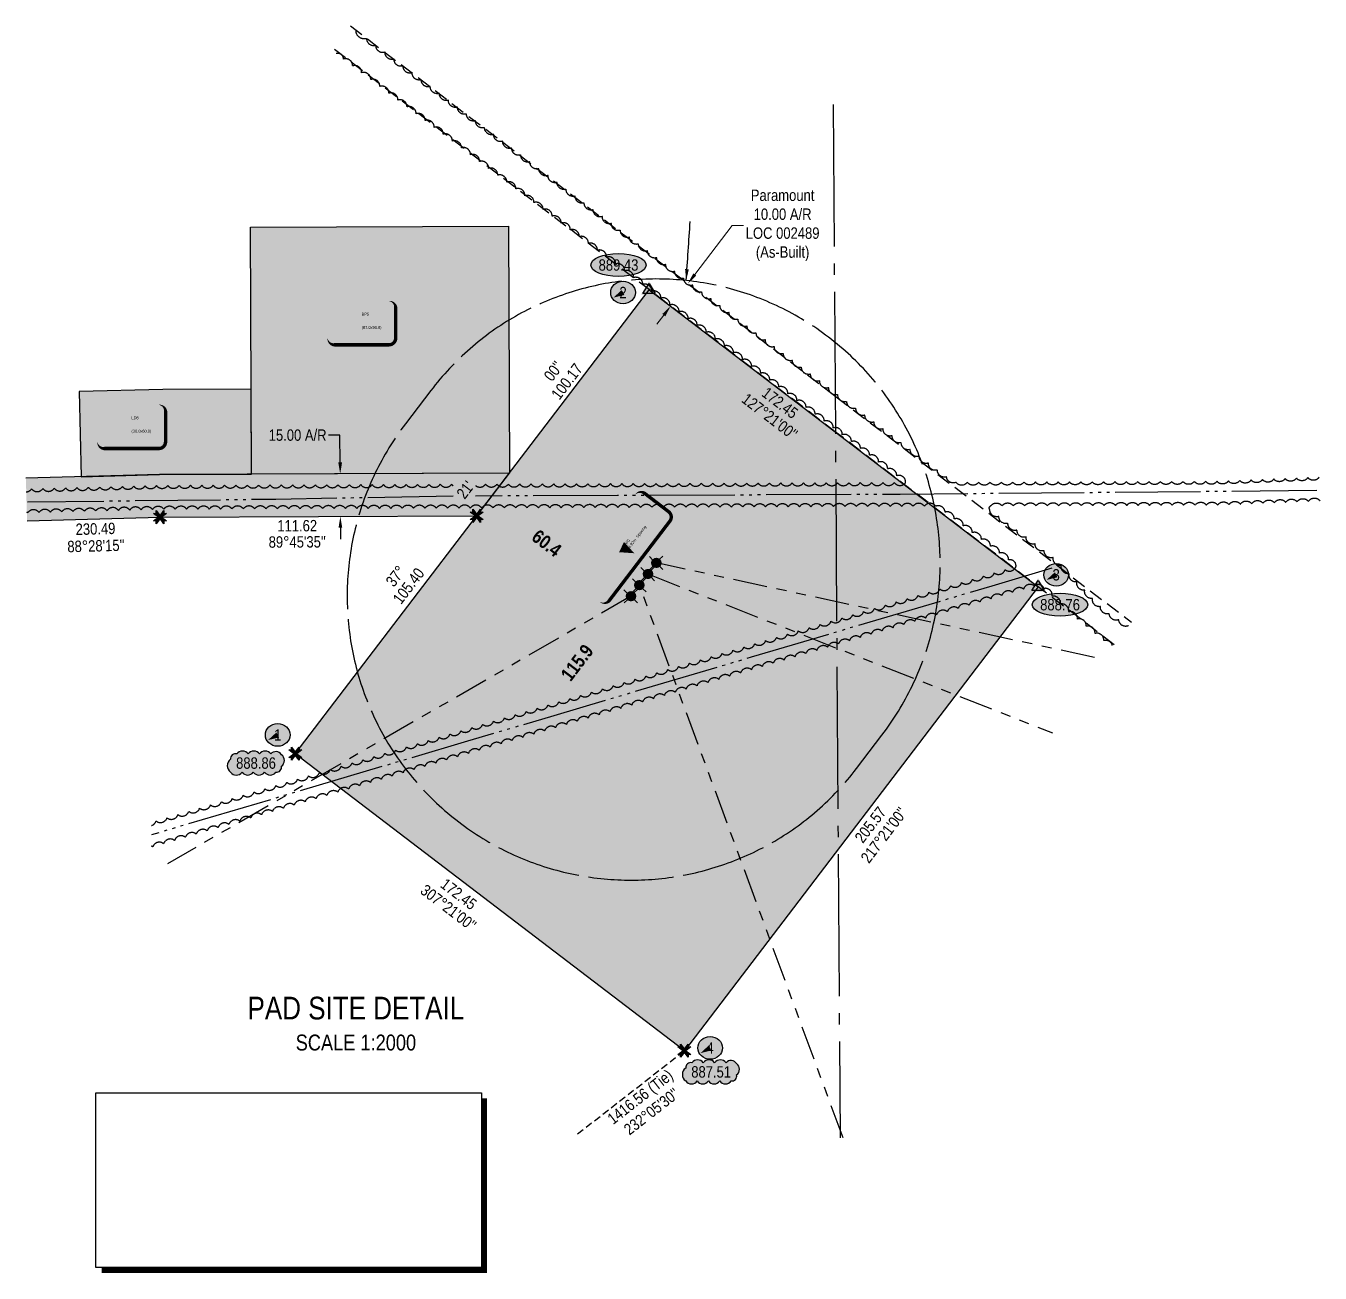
# Model space of a CAD drawing. Extents: x 522868 to 559106, y 6019929 to 6031707.
# Drawn here: x 536341 to 537480, y 6030609 to 6031707 of the extents above; entities that cross this region are included whole.
import ezdxf
from ezdxf.enums import TextEntityAlignment as Align

# ---------------------------------------------------------------- set-up
doc = ezdxf.new("R2018")
doc.units = 0
doc.header["$LTSCALE"] = 5
doc.header["$PDSIZE"] = 0.5
for name, pattern in [('0', [1, 1, 0]), ('foc-ACCESSROAD', [3.75, 2.5, -1.25]), ('foc-BUFFER', [16.75, 15, -1.75]), ('foc-DRILLPATH', [14.75, 6, -1.75, 1.75, -1.75, 1.75, -1.75]), ('foc-QUARTERLINE', [33, 25, -3, 2, -3]), ('foc-SEISMIC', [20.5, 15, -1, 0.5, -1, 0.5, -1, 0.5, -1]), ('foc-TIELINE', [1.875, 1.25, -0.625])]:
    doc.linetypes.add(name, pattern=pattern)
doc.layers.get('Defpoints').update_dxf_attribs({"color": 9})
for name, color, linetype in [('AS-SEISMIC', 224, 'foc-SEISMIC'), ('AUX-BUFFER', 7, 'foc-BUFFER'), ('CG-NOTES', 7, 'Continuous'), ('DETAIL-T', 7, 'Continuous'), ('F-AR', 190, 'foc-ACCESSROAD'), ('L-BD', 7, 'Continuous'), ('L-MON', 1, 'Continuous'), ('L-SECQ', 8, 'foc-QUARTERLINE'), ('L-TIE', 7, 'foc-TIELINE'), ('P-ELEVATION', 7, 'Continuous'), ('P-PDRILLPATH', 12, 'foc-DRILLPATH'), ('P-PROPOSED', 10, 'Continuous'), ('P-PROPOSED-H', 21, 'Continuous'), ('P-TEMP-BLOCKS', 250, 'Continuous'), ('P-TEMP-H', 41, 'Continuous'), ('P-TEMP_WORKSPACE', 46, 'Continuous'), ('P-TXT', 4, 'Continuous'), ('T-BUSH', 110, '0')]:
    doc.layers.add(name, color=color, linetype=linetype)
doc.layers.add('F-AR-T', color=190, linetype='Continuous', lineweight=9)
doc.styles.add('80', font='ARIALN.TTF', dxfattribs={"height": 10})
doc.styles.add('80CG', font='ARIALN.TTF', dxfattribs={"height": 10})
doc.styles.add('80L', font='ARIALN.TTF', dxfattribs={"height": 10})
doc.styles.add('BOLD', font='ARIALNB.TTF')
doc.styles.get("Standard").update_dxf_attribs({"font": 'ARIALN.TTF'})
doc.dimstyles.new('CG2011', dxfattribs={"dimscale": 5, "dimtxt": 9, "dimasz": 2, "dimexe": 0.2, "dimexo": 0.0625, "dimgap": 0.5, "dimtad": 0, "dimtih": 1, "dimtoh": 1, "dimzin": 0, "dimdsep": 46, "dimtxsty": '80CG', "dimcen": 0.1, "dimse1": 1, "dimse2": 1, "dimclrd": 256, "dimclrt": 256, "dimaunit": 1, "dimadec": 4, "dimazin": 0, "dimtfac": 0.06, "dimtofl": 0, "dimtmove": 0, "dimatfit": 1, "dimfxl": 0.2, "dimtolj": 1, "dimtzin": 0, "dimlwd": -1, "dimarcsym": 0})
doc.dimstyles.new('Compass 5 000', dxfattribs={"dimscale": 5, "dimtxt": 9, "dimasz": 2, "dimexe": 0.2, "dimexo": 0.0625, "dimgap": 0.5, "dimtad": 0, "dimtih": 1, "dimtoh": 1, "dimzin": 0, "dimdsep": 46, "dimtxsty": '80CG', "dimcen": 0.1, "dimse1": 1, "dimse2": 1, "dimclrd": 256, "dimclrt": 256, "dimaunit": 1, "dimadec": 4, "dimazin": 0, "dimtfac": 0.06, "dimtofl": 0, "dimtmove": 0, "dimatfit": 1, "dimfxl": 0.2, "dimtolj": 1, "dimtzin": 0, "dimlwd": -1, "dimarcsym": 0})

# ---------------------------------------------------------------- blocks, each defined once
blk = doc.blocks.new('*U53')
h = blk.add_hatch(color=191)
edge = h.paths.add_edge_path()
edge.add_line((-24, -20), (24, -20))
edge.add_arc((24, -14), 6, 270, 360)
edge.add_line((30, -14), (30, 12.5))
edge.add_arc((24, 12.5), 6, 0, 90)
edge.add_line((24, 18.5), (-24, 18.5))
edge.add_arc((-24, 12.5), 6, 90, 180)
edge.add_line((-30, 12.5), (-30, -14))
edge.add_arc((-24, -14), 6, 180, 270)
at = {"color": 250, "flags": 128}
blk.add_lwpolyline([(-24, -20, 3, 3, 0), (24, -20, 3, 3, 0.414214), (30, -14, 3, 3, 0), (30, 12.5, 3, 0, 0.414214), (24, 18.5, 0, 0, 0), (-24, 18.5, 0, 0, 0.414214), (-30, 12.5, 0, 0, 0), (-30, -14, 0, 3, 0.414214)], format="xyseb", close=True, dxfattribs=at)
at = {"flags": 128}
blk.add_lwpolyline([(-11.4, -17.9, 0, 7.5, 0), (0, 0, 0, 0, 0)], format="xyseb", dxfattribs=at)
at = {"color": 250, "lineweight": 30, "flags": 104}
blk.add_attdef('TEMP_AREA_W1', text='', height=12, dxfattribs=at).set_placement((0, 8.3), align=Align.MIDDLE_CENTER)
blk.add_attdef('ENTER_TEXT', text='', height=9, dxfattribs=at).set_placement((0, -3.5), align=Align.TOP_CENTER)
blk = doc.blocks.new('WC')
at = {"layer": 'L-MON'}
h = blk.add_hatch(color=255, dxfattribs=at)
h.dxf.hatch_style = 1
edge = h.paths.add_edge_path()
edge.add_arc((0, 0), 0.9, 0, 360)
at = {"layer": 'L-MON', "color": 240, "flags": 128}
for points in [[(-0.62, 0.5), (-1.23, 1.12)], [(0.52, 0.61), (1.13, 1.21)], [(-1.18, -1.18), (-0.56, -0.57)], [(1.16, -1.18), (0.56, -0.57)]]:
    blk.add_lwpolyline(points, dxfattribs=at)
at = {"layer": 'L-MON', "color": 240}
for radius in [0.8, 0.373]:
    blk.add_circle((0, 0), radius, dxfattribs=at)
blk = doc.blocks.new('TEMP')
h = blk.add_hatch(color=255)
h.dxf.hatch_style = 1
h.paths.add_polyline_path([(0, 0.25), (-0.67, 1.15), (-0.67, 0.67), (-1.15, 0.67), (-0.25, 0), (-1.15, -0.67), (-0.67, -0.67), (-0.67, -1.15), (0, -0.25), (0.67, -1.15), (0.67, -0.67), (1.15, -0.67), (0.25, 0), (1.15, 0.67), (0.67, 0.67), (0.67, 1.15)])
h.paths.add_polyline_path([(0.57, 0.85), (0.57, 0.57), (0.85, 0.57), (0.08, 0), (0.85, -0.57), (0.57, -0.57), (0.57, -0.85), (0, -0.08), (-0.57, -0.85), (-0.57, -0.57), (-0.85, -0.57), (-0.08, 0), (-0.85, 0.57), (-0.57, 0.57), (-0.57, 0.85), (0, 0.08)], flags=16)
h = blk.add_hatch(color=1)
h.dxf.hatch_style = 1
h.paths.add_polyline_path([(0, 0.08), (-0.57, 0.85), (-0.57, 0.57), (-0.85, 0.57), (-0.08, 0), (-0.85, -0.57), (-0.57, -0.57), (-0.57, -0.85), (0, -0.08), (0.57, -0.85), (0.57, -0.57), (0.85, -0.57), (0.08, 0), (0.85, 0.57), (0.57, 0.57), (0.57, 0.85)])
at = {"color": 1}
for p, q in [((-0.08, 0), (0.08, 0)), ((0, 0.08), (0, -0.08))]:
    blk.add_line(p, q, dxfattribs=at)
at = {"color": 255, "flags": 128}
blk.add_lwpolyline([(-0.25, 0), (-1.15, 0.67), (-0.67, 0.67), (-0.67, 1.15), (0, 0.25), (0.67, 1.15), (0.67, 0.67), (1.15, 0.67), (0.25, 0), (1.15, -0.67), (0.67, -0.67), (0.67, -1.15), (0, -0.25), (-0.67, -1.15), (-0.67, -0.67), (-1.15, -0.67)], close=True, dxfattribs=at)
at = {"color": 1, "flags": 128}
blk.add_lwpolyline([(-0.08, 0), (-0.85, 0.57), (-0.57, 0.57), (-0.57, 0.85), (0, 0.08), (0.57, 0.85), (0.57, 0.57), (0.85, 0.57), (0.08, 0), (0.85, -0.57), (0.57, -0.57), (0.57, -0.85), (0, -0.08), (-0.57, -0.85), (-0.57, -0.57), (-0.85, -0.57)], close=True, dxfattribs=at)
blk = doc.blocks.new('*D57')
at = {"layer": 'Defpoints', "color": 0, "linetype": 'Continuous', "transparency": 16777216}
for p in [(536923.7, 6031480.1), (537015.9, 6031409.7), (537000.7, 6031389.9)]:
    blk.add_point(p, dxfattribs=at)
at = {"layer": 'F-AR-T', "transparency": 16777216}
for p, q in [((536929.8, 6031488), (536962.8, 6031531.3)), ((536962.8, 6031531.3), (536972.8, 6031531.3)), ((536902.5, 6031452.2), (536896.4, 6031444.3))]:
    blk.add_line(p, q, dxfattribs=at)
at = {"layer": 'F-AR-T', "linetype": 'Continuous', "transparency": 16777216}
for points in [[(536928.5, 6031489), (536931.1, 6031487), (536923.7, 6031480.1)], [(536901.2, 6031453.3), (536903.8, 6031451.2), (536908.5, 6031460.2)]]:
    blk.add_solid(points, dxfattribs=at)
at = {"layer": 'F-AR-T', "linetype": 'Continuous', "transparency": 16777216, "insert": (537007.1, 6031531.3), "char_height": 10, "attachment_point": 5, "style": '80CG'}
blk.add_mtext('\\A1;Paramount\\P10.00 A/R^JLOC 002489\\P(As-Built)', dxfattribs=at)
blk = doc.blocks.new('*U59')
at = {"layer": 'CG-NOTES'}
for p, q in [((-173.4, 20.7), (166.6, 20.7)), ((-173.4, -1.7), (-173.4, 20.7)), ((166.6, 20.7), (166.6, -1.7)), ((-173.4, -133.3), (-173.4, -1.7)), ((166.6, -1.7), (166.6, -133.3)), ((166.6, -133.3), (-173.4, -133.3))]:
    blk.add_line(p, q, dxfattribs=at)
at = {"layer": 'CG-NOTES', "const_width": 5, "flags": 128}
for points in [[(169.1, -1.8), (169.1, 15.7)], [(169.1, -1.8), (169.1, -135.8), (-168.4, -135.8)]]:
    blk.add_lwpolyline(points, dxfattribs=at)
blk = doc.blocks.new('*U58')
h = blk.add_hatch(color=254)
edge = h.paths.add_edge_path()
edge.add_line((-44, -20), (44, -20))
edge.add_arc((44, -14), 6, 270, 360)
edge.add_line((50, -14), (50, 12.5))
edge.add_arc((44, 12.5), 6, 0, 90)
edge.add_line((44, 18.5), (-44, 18.5))
edge.add_arc((-44, 12.5), 6, 90, 180)
edge.add_line((-50, 12.5), (-50, -14))
edge.add_arc((-44, -14), 6, 180, 270)
at = {"color": 1, "flags": 128}
blk.add_lwpolyline([(-44, -20, 3, 3, 0), (44, -20, 3, 3, 0.414214), (50, -14, 3, 3, 0), (50, 12.5, 3, 0, 0.414214), (44, 18.5, 0, 0, 0), (-44, 18.5, 0, 0, 0.414214), (-50, 12.5, 0, 0, 0), (-50, -14, 0, 3, 0.414214)], format="xyseb", close=True, dxfattribs=at)
blk.add_lwpolyline([(2.5, -12.2, 0, 10, 0), (0, 0, 5, 5, 0)], format="xyseb", dxfattribs=at)
at = {"color": 1, "lineweight": 30, "flags": 104}
blk.add_attdef('ENTER_TEXT', text='', height=10, dxfattribs=at).set_placement((-0.3, 0), align=Align.MIDDLE_CENTER)
blk = doc.blocks.new('Induction_Bend_No')
at = {"layer": 'P-ELEVATION'}
h = blk.add_hatch(color=111, dxfattribs=at)
h.dxf.hatch_style = 1
edge = h.paths.add_edge_path()
edge.add_ellipse((0, 0), major_axis=(-10.9, 0), ratio=0.913794, start_angle=0, end_angle=360)
at = {"layer": 'P-ELEVATION', "color": 7, "flags": 128}
blk.add_lwpolyline([(0, 0, 5, 0, 0), (-8.5, -4.5, 0, 0, 0)], format="xyseb", dxfattribs=at)
at = {"layer": 'P-ELEVATION', "color": 7}
blk.add_ellipse((0, 0), major_axis=(-10.9, 0), ratio=0.913794, dxfattribs=at)
at = {"layer": 'P-ELEVATION', "style": '80'}
blk.add_attdef('BEND', text='', height=10, dxfattribs=at).set_placement((0, 0), align=Align.MIDDLE_CENTER)
blk = doc.blocks.new('wa')
at = {"layer": 'P-ELEVATION'}
h = blk.add_hatch(color=111, dxfattribs=at)
h.dxf.hatch_style = 1
edge = h.paths.add_edge_path()
edge.add_arc((-17.4, -4.5), 6.1, 215, 325)
edge.add_arc((-7.4, -4.5), 6.1, 215, 325)
edge.add_arc((2.6, -4.5), 6.1, 215, 325)
edge.add_arc((12.7, -4.5), 6.1, 215, 325)
edge.add_arc((18.1, -3.7), 4.32, 263.4336, 373.4336)
edge.add_arc((18.8, 2.3), 6.1, 305, 415)
edge.add_arc((17.5, 4.4), 5.69, 30.6955, 140.6955)
edge.add_arc((8.1, 4.5), 6.1, 35, 145)
edge.add_arc((-1.9, 4.5), 6.1, 35, 145)
edge.add_arc((-11.9, 4.5), 6.1, 35, 145)
edge.add_arc((-18, 3.8), 4.33, 75.4261, 185.4261)
edge.add_arc((-18.4, -2.3), 6.96, 125, 235)
at = {"color": 240, "flags": 128}
blk.add_lwpolyline([(-22.4, -8, 0.520567), (-12.3, -8, 0.520567), (-2.4, -8, 0.520567), (7.6, -8, 0.520567), (17.6, -8, 0.520567), (22.4, -2.7, 0.520567), (22.4, 7.3, 0.520567), (13.1, 8, 0.520567), (3.1, 8, 0.520567), (-6.9, 8, 0.520567), (-16.9, 8, 0.520567), (-22.4, 3.4, 0.520567)], format="xyb", close=True, dxfattribs=at)
at = {"layer": 'P-ELEVATION', "color": 240, "flags": 128}
blk.add_lwpolyline([(0, 0, 12.5, 0, 0), (-12.4, -6.4, 0, 0, 0)], format="xyseb", dxfattribs=at)
at = {"layer": 'P-ELEVATION', "color": 240, "style": '80'}
blk.add_attdef('ELEVATION', text='', height=10, dxfattribs=at).set_placement((0, 0), align=Align.MIDDLE_CENTER)
blk = doc.blocks.new('*D62')
at = {"layer": 'Defpoints', "color": 0, "linetype": 'Continuous', "transparency": 16777216}
for p in [(536530.9, 6031312.2), (536531.1, 6031274.8), (536617.7, 6031275.1)]:
    blk.add_point(p, dxfattribs=at)
at = {"layer": 'P-TXT', "transparency": 16777216}
for p, q in [((536617.4, 6031346.6), (536607.4, 6031346.6)), ((536617.5, 6031322.6), (536617.4, 6031346.6)), ((536617.8, 6031265.1), (536617.8, 6031255.1))]:
    blk.add_line(p, q, dxfattribs=at)
at = {"layer": 'P-TXT', "linetype": 'Continuous', "transparency": 16777216}
for points in [[(536619.2, 6031322.6), (536615.9, 6031322.6), (536617.6, 6031312.6)], [(536619.4, 6031265.1), (536616.1, 6031265.1), (536617.7, 6031275.1)]]:
    blk.add_solid(points, dxfattribs=at)
at = {"layer": 'P-TXT', "linetype": 'Continuous', "transparency": 16777216, "insert": (536580.1, 6031346.6), "char_height": 10, "attachment_point": 5, "style": '80CG'}
blk.add_mtext('\\A1;15.00 A/R', dxfattribs=at)
blk = doc.blocks.new('TRIA')
blk.add_hatch(color=255).paths.add_polyline_path([(-0.04, 1.52), (-1.47, -0.87), (1.39, -0.87)])
blk = doc.blocks.new('TRIAA')
blk.add_blockref('TRIA', (0, 0))
blk = doc.blocks.new('TRIB')
at = {"color": 1}
blk.add_lwpolyline([(-1.12, -0.67), (-0.04, 1.13), (1.04, -0.67)], close=True, dxfattribs=at)
blk = doc.blocks.new('TRIBB')
blk.add_blockref('TRIB', (0, 0))
blk = doc.blocks.new('TRICC')
for name in ['TRIAA', 'TRIBB']:
    blk.add_blockref(name, (0, 0))
blk = doc.blocks.new('plspike')
blk.add_blockref('TRICC', (0, 0))
blk = doc.blocks.new('we')
at = {"layer": 'P-ELEVATION'}
h = blk.add_hatch(color=111, dxfattribs=at)
h.dxf.hatch_style = 1
edge = h.paths.add_edge_path()
edge.add_ellipse((0, 0), major_axis=(-24.4, 0), ratio=0.410256, start_angle=0, end_angle=360)
at = {"layer": 'P-ELEVATION', "color": 7, "flags": 128}
blk.add_lwpolyline([(0, 0, 12.5, 0, 0), (-12.4, -6.4, 0, 0, 0)], format="xyseb", dxfattribs=at)
at = {"layer": 'P-ELEVATION', "color": 7}
blk.add_ellipse((0, 0), major_axis=(-24.4, 0), ratio=0.410256, dxfattribs=at)
at = {"layer": 'P-ELEVATION', "style": '80'}
blk.add_attdef('ELEVATION', text='', height=10, dxfattribs=at).set_placement((0, 0), align=Align.MIDDLE_CENTER)

msp = doc.modelspace()

# ---------------------------------------------------------------- hatches: boundary and pattern name
at = {"layer": 'P-PROPOSED-H'}
h = msp.add_hatch(color=256, dxfattribs=at)
h.dxf.hatch_style = 1
h.paths.add_polyline_path([(537232.224, 6031213.171), (536920.593, 6030804.845), (536578.057, 6031066.266), (536889.688, 6031474.592)])
h.paths.add_polyline_path([(536340.836, 6031308.792), (536341.836, 6031271.325), (536458.933, 6031274.452), (536737.836, 6031275.622), (536766.532, 6031313.223), (536458.354, 6031311.93)])
at = {"layer": 'P-TEMP-H'}
h = msp.add_hatch(color=256, dxfattribs=at)
h.dxf.hatch_style = 1
h.paths.add_polyline_path([(536538.63, 6031529.654), (536765.62, 6031530.606), (536766.532, 6031313.223), (536539.542, 6031312.271)])
h = msp.add_hatch(color=256, dxfattribs=at)
h.dxf.hatch_style = 1
h.paths.add_polyline_path([(536539.235, 6031387.231), (536461.495, 6031386.914), (536387.645, 6031385.029), (536389.646, 6031310.095), (536458.354, 6031311.93), (536539.542, 6031312.271)])

# ---------------------------------------------------------------- linework, layer by layer
at = {"layer": 'AS-SEISMIC', "flags": 128}
for points in [[(537477.531, 6031297.802), (537110.489, 6031294.469), (536979.51, 6031293.954), (536861.598, 6031293.492), (536736.64, 6031293.001)], [(536717.022, 6031292.924), (536560.762, 6031290.115), (536342.225, 6031287.614)], [(537244.062, 6031229.432), (537229.378, 6031225.085), (537191.179, 6031213.779), (537062.126, 6031175.581), (536998.378, 6031156.71), (536979.509, 6031151.126), (536805.577, 6031099.643), (536729.641, 6031077.168), (536451.403, 6030994.808)]]:
    msp.add_lwpolyline(points, dxfattribs=at)
at = {"layer": 'AUX-BUFFER', "color": 251, "linetype": 'foc-BUFFER', "flags": 128}
msp.add_lwpolyline([(537094.587, 6031082.618, 1), (536697.327, 6031385.804), (536674.94, 6031356.47, 1), (537072.2, 6031053.285)], format="xyb", close=True, dxfattribs=at)
at = {"layer": 'F-AR'}
for points in [[(536626.565, 6031706.857), (537054.401, 6031380.343), (537314.261, 6031182.019)], [(537299.089, 6031162.139), (537054.612, 6031348.724), (536611.394, 6031686.977)]]:
    msp.add_lwpolyline(points, dxfattribs=at)
at = {"layer": 'L-SECQ', "flags": 128}
msp.add_lwpolyline([(537051.625, 6031637.804), (537057.706, 6030728.156)], dxfattribs=at)
at = {"layer": 'L-TIE', "flags": 128}
msp.add_lwpolyline([(536826.627, 6030731.672), (536920.593, 6030804.845)], dxfattribs=at)
at = {"layer": 'P-PDRILLPATH', "flags": 128}
for points in [[(537281.672, 6031151.045), (536895.957, 6031234.211)], [(536888.495, 6031224.433), (537244.83, 6031084.581)], [(537060.302, 6030728.227), (536881.032, 6031214.655)], [(536873.57, 6031204.878), (536465.445, 6030969.27)]]:
    msp.add_lwpolyline(points, dxfattribs=at)
at = {"layer": 'P-PROPOSED'}
msp.add_lwpolyline([(537232.224, 6031213.171), (536920.593, 6030804.845), (536578.057, 6031066.266), (536889.688, 6031474.592), (537232.224, 6031213.171)], close=True, dxfattribs=at)
at = {"layer": 'P-PROPOSED', "flags": 128}
msp.add_lwpolyline([(536341.836, 6031271.325), (536458.933, 6031274.452), (536737.836, 6031275.622), (536766.532, 6031313.223), (536458.354, 6031311.93), (536340.836, 6031308.792)], dxfattribs=at)
at = {"layer": 'P-TEMP_WORKSPACE'}
for points in [[(536538.63, 6031529.654), (536765.62, 6031530.606), (536766.532, 6031313.223), (536539.542, 6031312.271)], [(536539.235, 6031387.231), (536461.495, 6031386.914), (536387.645, 6031385.029), (536389.646, 6031310.095), (536458.354, 6031311.93), (536539.542, 6031312.271)]]:
    msp.add_lwpolyline(points, close=True, dxfattribs=at)
at = {"layer": 'T-BUSH', "flags": 128}
for points in [[(537479.511, 6031309.733, -0.52056705), (537469.525, 6031309.323, -0.52056705), (537459.538, 6031308.912, -0.52056705), (537449.552, 6031308.501, -0.52056705), (537439.566, 6031308.09, -0.52056705), (537429.579, 6031307.679, -0.52056705), (537419.593, 6031307.268, -0.52056705), (537409.607, 6031306.857, -0.52056705), (537399.621, 6031306.447, -0.52056705), (537389.634, 6031306.059, -0.52056705), (537379.639, 6031306.019, -0.52056705), (537369.644, 6031305.98, -0.52056705), (537359.65, 6031305.941, -0.52056705), (537349.655, 6031305.902, -0.52056705), (537339.661, 6031305.863, -0.52056705), (537329.666, 6031305.823, -0.52056705), (537319.671, 6031305.784, -0.52056705), (537309.677, 6031305.745, -0.52056705), (537299.682, 6031305.706, -0.52056705), (537289.687, 6031305.667, -0.52056705), (537279.693, 6031305.628, -0.52056705), (537269.698, 6031305.589, -0.52056705), (537259.703, 6031305.549, -0.52056705), (537249.709, 6031305.51, -0.52056705), (537239.714, 6031305.471, -0.52056705), (537229.719, 6031305.432, -0.52056705), (537219.725, 6031305.393, -0.52056705), (537209.73, 6031305.353, -0.52056705), (537199.735, 6031305.314, -0.52056705), (537189.741, 6031305.275, -0.52056705), (537179.746, 6031305.235, -0.52056705), (537169.751, 6031305.196, -0.52056705), (537159.757, 6031305.157, -0.52056705), (537151.384, 6031309.986, -0.52056705), (537143.411, 6031316.012, -0.52056705), (537135.437, 6031322.039, -0.52056705), (537127.464, 6031328.065, -0.52056705), (537119.49, 6031334.092, -0.52056705), (537111.517, 6031340.118, -0.52056705), (537103.543, 6031346.145, -0.52056705), (537095.57, 6031352.171, -0.52056705), (537087.596, 6031358.198, -0.52056705), (537079.623, 6031364.224, -0.52056705), (537071.649, 6031370.25, -0.52056705), (537063.676, 6031376.277, -0.52056705), (537055.702, 6031382.303, -0.52056705), (537047.729, 6031388.33, -0.52056705), (537039.755, 6031394.356, -0.52056705), (537031.782, 6031400.383, -0.52056705), (537023.808, 6031406.409, -0.52056705), (537015.835, 6031412.435, -0.52056705), (537007.861, 6031418.462, -0.52056705), (536999.888, 6031424.488, -0.52056705), (536991.914, 6031430.515, -0.52056705), (536983.941, 6031436.541, -0.52056705), (536975.967, 6031442.568, -0.52056705), (536967.994, 6031448.594, -0.52056705), (536960.02, 6031454.621, -0.52056705), (536952.047, 6031460.647, -0.52056705), (536944.073, 6031466.673, -0.52056705), (536936.1, 6031472.7, -0.52056705), (536928.126, 6031478.726, -0.52056705), (536920.153, 6031484.753, -0.52056705), (536912.179, 6031490.779, -0.52056705), (536904.206, 6031496.806, -0.52056705), (536896.232, 6031502.832, -0.52056705), (536888.259, 6031508.859, -0.52056705), (536880.285, 6031514.885, -0.52056705), (536872.312, 6031520.911, -0.52056705), (536864.338, 6031526.938, -0.52056705), (536856.365, 6031532.964, -0.52056705), (536848.391, 6031538.991, -0.52056705), (536840.418, 6031545.017, -0.52056705), (536832.444, 6031551.044, -0.52056705), (536824.471, 6031557.07, -0.52056705), (536816.497, 6031563.097, -0.52056705), (536808.524, 6031569.123, -0.52056705), (536800.55, 6031575.149, -0.52056705), (536792.577, 6031581.176, -0.52056705), (536784.603, 6031587.202, -0.52056705), (536776.63, 6031593.229, -0.52056705), (536768.656, 6031599.255, -0.52056705), (536760.683, 6031605.282, -0.52056705), (536752.71, 6031611.308, -0.52056705), (536744.736, 6031617.334, -0.52056705), (536736.763, 6031623.361, -0.52056705), (536728.789, 6031629.387, -0.52056705), (536720.816, 6031635.414, -0.52056705), (536712.842, 6031641.44, -0.52056705), (536704.869, 6031647.467, -0.52056705), (536696.895, 6031653.493, -0.52056705), (536688.922, 6031659.52, -0.52056705), (536680.948, 6031665.546, -0.52056705), (536672.975, 6031671.572, -0.52056705), (536665.001, 6031677.599, -0.52056705), (536657.028, 6031683.625, -0.52056705), (536649.054, 6031689.652, -0.52056705), (536641.081, 6031695.678, -0.52056705), (536631.539, 6031702.89, -0.52056705)], [(536736.89, 6031302.19, 0.42982639), (536745.641, 6031303.531, 0.52056705), (536755.635, 6031303.57, 0.52056705), (536765.63, 6031303.609, 0.52056705), (536775.625, 6031303.648, 0.52056705), (536785.619, 6031303.688, 0.52056705), (536795.614, 6031303.727, 0.52056705), (536805.609, 6031303.766, 0.52056705), (536815.603, 6031303.805, 0.52056705), (536825.598, 6031303.845, 0.52056705), (536835.593, 6031303.884, 0.52056705), (536845.587, 6031303.923, 0.52056705), (536855.582, 6031303.963, 0.52056705), (536865.577, 6031304.002, 0.52056705), (536875.571, 6031304.041, 0.52056705), (536885.566, 6031304.08, 0.52056705), (536895.561, 6031304.119, 0.52056705), (536905.555, 6031304.159, 0.52056705), (536915.55, 6031304.198, 0.52056705), (536925.545, 6031304.237, 0.52056705), (536935.539, 6031304.276, 0.52056705), (536945.534, 6031304.315, 0.52056705), (536955.529, 6031304.355, 0.52056705), (536965.523, 6031304.394, 0.52056705), (536975.518, 6031304.433, 0.52056705), (536985.512, 6031304.472, 0.52056705), (536995.507, 6031304.511, 0.52056705), (537005.502, 6031304.551, 0.52056705), (537015.496, 6031304.59, 0.52056705), (537025.491, 6031304.629, 0.52056705), (537035.486, 6031304.669, 0.52056705), (537045.48, 6031304.708, 0.52056705), (537055.475, 6031304.747, 0.52056705), (537065.47, 6031304.786, 0.52056705), (537075.464, 6031304.826, 0.52056705), (537085.459, 6031304.865, 0.52056705), (537095.454, 6031304.904, 0.52056705), (537105.448, 6031304.943, 0.52056705), (537115.443, 6031304.983, 0.52056705), (537107.588, 6031310.951, 0.52056705), (537099.603, 6031316.962, 0.52056705), (537091.618, 6031322.973, 0.52056705), (537083.633, 6031328.984, 0.52056705), (537075.648, 6031334.996, 0.52056705), (537067.663, 6031341.007, 0.52056705), (537059.678, 6031347.018, 0.52056705), (537051.693, 6031353.029, 0.52056705), (537043.708, 6031359.041, 0.52056705), (537035.723, 6031365.052, 0.52056705), (537027.738, 6031371.063, 0.52056705), (537019.753, 6031377.074, 0.52056705), (537011.768, 6031383.085, 0.52056705), (537003.783, 6031389.097, 0.52056705), (536995.798, 6031395.108, 0.52056705), (536987.813, 6031401.119, 0.52056705), (536979.828, 6031407.13, 0.52056705), (536971.843, 6031413.141, 0.52056705), (536963.858, 6031419.153, 0.52056705), (536955.873, 6031425.164, 0.52056705), (536947.888, 6031431.175, 0.52056705), (536939.903, 6031437.186, 0.52056705), (536931.918, 6031443.198, 0.52056705), (536923.933, 6031449.209, 0.52056705), (536915.948, 6031455.22, 0.52056705), (536907.963, 6031461.231, 0.52056705), (536899.978, 6031467.242, 0.52056705), (536891.993, 6031473.254, 0.52056705), (536884.008, 6031479.265, 0.52056705), (536876.023, 6031485.276, 0.52056705), (536868.038, 6031491.287, 0.52056705), (536860.053, 6031497.298, 0.52056705), (536852.068, 6031503.31, 0.52056705), (536844.083, 6031509.321, 0.52056705), (536836.098, 6031515.332, 0.52056705), (536828.113, 6031521.343, 0.52056705), (536820.128, 6031527.354, 0.52056705), (536812.143, 6031533.366, 0.52056705), (536804.158, 6031539.377, 0.52056705), (536796.173, 6031545.388, 0.52056705), (536788.188, 6031551.399, 0.52056705), (536780.203, 6031557.411, 0.52056705), (536772.218, 6031563.422, 0.52056705), (536764.233, 6031569.433, 0.52056705), (536756.248, 6031575.444, 0.52056705), (536748.263, 6031581.455, 0.52056705), (536740.278, 6031587.467, 0.52056705), (536732.293, 6031593.478, 0.52056705), (536724.308, 6031599.489, 0.52056705), (536716.323, 6031605.5, 0.52056705), (536708.338, 6031611.511, 0.52056705), (536700.353, 6031617.523, 0.52056705), (536692.368, 6031623.534, 0.52056705), (536684.383, 6031629.545, 0.52056705), (536676.398, 6031635.556, 0.52056705), (536668.413, 6031641.568, 0.52056705), (536660.429, 6031647.579, 0.52056705), (536652.444, 6031653.59, 0.52056705), (536644.459, 6031659.601, 0.52056705), (536636.474, 6031665.612, 0.52056705), (536628.489, 6031671.624, 0.52056705), (536620.504, 6031677.635, 0.52056705), (536614.108, 6031682.45)], [(536341.16, 6031296.663, 0.23638042), (536345.894, 6031299.389, 0.52056705), (536355.885, 6031299.656, 0.52056705), (536365.876, 6031299.923, 0.52056705), (536375.868, 6031300.189, 0.52056705), (536385.859, 6031300.456, 0.52056705), (536395.85, 6031300.723, 0.52056705), (536405.841, 6031300.99, 0.52056705), (536415.832, 6031301.257, 0.52056705), (536425.823, 6031301.524, 0.52056705), (536435.815, 6031301.79, 0.52056705), (536445.806, 6031302.057, 0.52056705), (536455.797, 6031302.325, 0.52056705), (536465.79, 6031302.432, 0.52056705), (536475.785, 6031302.471, 0.52056705), (536485.78, 6031302.511, 0.52056705), (536495.774, 6031302.55, 0.52056705), (536505.769, 6031302.589, 0.52056705), (536515.764, 6031302.628, 0.52056705), (536525.758, 6031302.668, 0.52056705), (536535.753, 6031302.707, 0.52056705), (536545.748, 6031302.746, 0.52056705), (536555.742, 6031302.785, 0.52056705), (536565.737, 6031302.824, 0.52056705), (536575.732, 6031302.864, 0.52056705), (536585.726, 6031302.903, 0.52056705), (536595.721, 6031302.942, 0.52056705), (536605.716, 6031302.981, 0.52056705), (536615.71, 6031303.021, 0.52056705), (536625.705, 6031303.06, 0.52056705), (536635.7, 6031303.099, 0.52056705), (536645.694, 6031303.138, 0.52056705), (536655.689, 6031303.177, 0.52056705), (536665.684, 6031303.217, 0.52056705), (536675.678, 6031303.256, 0.52056705), (536685.673, 6031303.295, 0.52056705), (536695.668, 6031303.334, 0.52056705), (536705.662, 6031303.374, 0.52056705), (536715.657, 6031303.413, 0.07391245), (536716.896, 6031302.116)], [(536451.403, 6031003.042, 0.24591148), (536455.484, 6031006.963, 0.52056705), (536465.067, 6031009.8, 0.52056705), (536474.651, 6031012.637, 0.52056705), (536484.235, 6031015.473, 0.52056705), (536493.818, 6031018.31, 0.52056705), (536503.402, 6031021.147, 0.52056705), (536512.986, 6031023.983, 0.52056705), (536522.57, 6031026.82, 0.52056705), (536532.153, 6031029.656, 0.52056705), (536541.737, 6031032.493, 0.52056705), (536551.321, 6031035.33, 0.52056705), (536560.904, 6031038.166, 0.52056705), (536570.488, 6031041.003, 0.52056705), (536580.072, 6031043.84, 0.52056705), (536589.656, 6031046.676, 0.52056705), (536599.239, 6031049.513, 0.52056705), (536608.823, 6031052.35, 0.52056705), (536618.407, 6031055.186, 0.52056705), (536627.991, 6031058.023, 0.52056705), (536637.574, 6031060.86, 0.52056705), (536647.158, 6031063.697, 0.52056705), (536656.742, 6031066.534, 0.52056705), (536666.325, 6031069.37, 0.52056705), (536675.909, 6031072.207, 0.52056705), (536685.493, 6031075.044, 0.52056705), (536695.076, 6031077.881, 0.52056705), (536704.66, 6031080.718, 0.52056705), (536714.244, 6031083.555, 0.52056705), (536723.827, 6031086.391, 0.52056705), (536733.411, 6031089.228, 0.52056705), (536742.995, 6031092.065, 0.52056705), (536752.579, 6031094.901, 0.52056705), (536762.162, 6031097.738, 0.52056705), (536771.746, 6031100.574, 0.52056705), (536781.33, 6031103.411, 0.52056705), (536790.914, 6031106.248, 0.52056705), (536800.497, 6031109.084, 0.52056705), (536810.081, 6031111.921, 0.52056705), (536819.665, 6031114.758, 0.52056705), (536829.249, 6031117.594, 0.52056705), (536838.832, 6031120.431, 0.52056705), (536848.416, 6031123.268, 0.52056705), (536858, 6031126.104, 0.52056705), (536867.584, 6031128.941, 0.52056705), (536877.167, 6031131.778, 0.52056705), (536886.751, 6031134.615, 0.52056705), (536896.335, 6031137.451, 0.52056705), (536905.918, 6031140.288, 0.52056705), (536915.502, 6031143.125, 0.52056705), (536925.086, 6031145.961, 0.52056705), (536934.67, 6031148.798, 0.52056705), (536944.253, 6031151.635, 0.52056705), (536953.837, 6031154.471, 0.52056705), (536963.421, 6031157.308, 0.52056705), (536973.005, 6031160.145, 0.52056705), (536982.588, 6031162.981, 0.52056705), (536992.172, 6031165.818, 0.52056705), (537001.756, 6031168.655, 0.52056705), (537011.339, 6031171.492, 0.52056705), (537020.923, 6031174.329, 0.52056705), (537030.507, 6031177.165, 0.52056705), (537040.09, 6031180.002, 0.52056705), (537049.674, 6031182.839, 0.52056705), (537059.258, 6031185.676, 0.52056705), (537068.841, 6031188.513, 0.52056705), (537078.425, 6031191.35, 0.52056705), (537088.009, 6031194.186, 0.52056705), (537097.593, 6031197.023, 0.52056705), (537107.176, 6031199.86, 0.52056705), (537116.76, 6031202.696, 0.52056705), (537126.344, 6031205.533, 0.52056705), (537135.928, 6031208.37, 0.52056705), (537145.511, 6031211.206, 0.52056705), (537155.095, 6031214.043, 0.52056705), (537164.679, 6031216.88, 0.52056705), (537174.262, 6031219.716, 0.52056705), (537183.846, 6031222.553, 0.52056705), (537193.43, 6031225.39, 0.52056705), (537203.014, 6031228.226, 0.52056705), (537212.597, 6031231.063, 0.52056705), (537206.071, 6031236.811, 0.52056705), (537198.086, 6031242.822, 0.52056705), (537190.102, 6031248.833, 0.52056705), (537182.117, 6031254.844, 0.52056705), (537174.132, 6031260.856, 0.52056705), (537166.147, 6031266.867, 0.52056705), (537158.162, 6031272.878, 0.52056705), (537150.177, 6031278.889, 0.52056705), (537141.925, 6031284.098, 0.52056705), (537131.93, 6031284.058, 0.52056705), (537121.936, 6031284.019, 0.52056705), (537111.941, 6031283.98, 0.52056705), (537101.946, 6031283.941, 0.52056705), (537091.952, 6031283.901, 0.52056705), (537081.957, 6031283.862, 0.52056705), (537071.962, 6031283.823, 0.52056705), (537061.968, 6031283.783, 0.52056705), (537051.973, 6031283.744, 0.52056705), (537041.978, 6031283.705, 0.52056705), (537031.984, 6031283.666, 0.52056705), (537021.989, 6031283.626, 0.52056705), (537011.994, 6031283.587, 0.52056705), (537002, 6031283.548, 0.52056705), (536992.005, 6031283.509, 0.52056705), (536982.011, 6031283.469, 0.52056705), (536972.016, 6031283.43, 0.52056705), (536962.021, 6031283.391, 0.52056705), (536952.027, 6031283.352, 0.52056705), (536942.032, 6031283.313, 0.52056705), (536932.037, 6031283.273, 0.52056705), (536922.043, 6031283.234, 0.52056705), (536912.048, 6031283.195, 0.52056705), (536902.053, 6031283.156, 0.52056705), (536892.059, 6031283.117, 0.52056705), (536882.064, 6031283.077, 0.52056705), (536872.069, 6031283.038, 0.52056705), (536862.075, 6031282.999, 0.52056705), (536852.08, 6031282.96, 0.52056705), (536842.085, 6031282.92, 0.52056705), (536832.091, 6031282.881, 0.52056705), (536822.096, 6031282.842, 0.52056705), (536812.101, 6031282.803, 0.52056705), (536802.107, 6031282.763, 0.52056705), (536792.112, 6031282.724, 0.52056705), (536782.117, 6031282.685, 0.52056705), (536772.123, 6031282.646, 0.52056705), (536762.128, 6031282.606, 0.52056705), (536752.133, 6031282.567, 0.52056705), (536742.139, 6031282.528, 0.52056705), (536732.144, 6031282.489, 0.52056705), (536722.15, 6031282.449, 0.52056705), (536712.155, 6031282.41, 0.52056705), (536702.16, 6031282.371, 0.52056705), (536692.166, 6031282.332, 0.52056705), (536682.171, 6031282.292, 0.52056705), (536672.176, 6031282.253, 0.52056705), (536662.182, 6031282.214, 0.52056705), (536652.187, 6031282.175, 0.52056705), (536642.192, 6031282.135, 0.52056705), (536632.198, 6031282.096, 0.52056705), (536622.203, 6031282.057, 0.52056705), (536612.208, 6031282.018, 0.52056705), (536602.214, 6031281.979, 0.52056705), (536592.219, 6031281.939, 0.52056705), (536582.224, 6031281.9, 0.52056705), (536572.23, 6031281.861, 0.52056705), (536562.235, 6031281.822, 0.52056705), (536552.24, 6031281.782, 0.52056705), (536542.246, 6031281.743, 0.52056705), (536532.251, 6031281.704, 0.52056705), (536522.256, 6031281.665, 0.52056705), (536512.262, 6031281.626, 0.52056705), (536502.267, 6031281.586, 0.52056705), (536492.272, 6031281.547, 0.52056705), (536482.278, 6031281.508, 0.52056705), (536472.283, 6031281.468, 0.52056705), (536462.289, 6031281.428, 0.52056705), (536452.296, 6031281.234, 0.52056705), (536442.305, 6031280.967, 0.52056705), (536432.314, 6031280.701, 0.52056705), (536422.323, 6031280.434, 0.52056705), (536412.332, 6031280.167, 0.52056705), (536402.34, 6031279.9, 0.52056705), (536392.349, 6031279.633, 0.52056705), (536382.358, 6031279.366, 0.52056705), (536372.367, 6031279.1, 0.52056705), (536362.376, 6031278.833, 0.52056705), (536352.385, 6031278.566, 0.52056705), (536342.393, 6031278.299, 0.04710044), (536341.627, 6031279.153)], [(537311.506, 6031178.82, -0.52056705), (537303.085, 6031184.203, -0.52056705), (537294.664, 6031189.586, -0.52056705), (537286.872, 6031195.731, -0.52056705), (537279.997, 6031202.985, -0.52056705), (537273.121, 6031210.239, -0.52056705), (537266.246, 6031217.494, -0.52056705), (537259.37, 6031224.748, -0.52056705), (537252.495, 6031232.002, -0.52056705), (537245.355, 6031238.962, -0.52056705), (537237.382, 6031244.989, -0.52056705), (537229.408, 6031251.015, -0.52056705), (537221.435, 6031257.041, -0.52056705), (537213.461, 6031263.068, -0.52056705), (537205.488, 6031269.094, -0.52056705), (537197.514, 6031275.121, -0.52056705), (537189.541, 6031281.147, -0.52056705), (537190.228, 6031284.288, -0.52056705), (537200.223, 6031284.327, -0.52056705), (537210.218, 6031284.366, -0.52056705), (537220.212, 6031284.406, -0.52056705), (537230.207, 6031284.445, -0.52056705), (537240.202, 6031284.484, -0.52056705), (537250.196, 6031284.523, -0.52056705), (537260.191, 6031284.562, -0.52056705), (537270.186, 6031284.601, -0.52056705), (537280.18, 6031284.641, -0.52056705), (537290.175, 6031284.68, -0.52056705), (537300.17, 6031284.719, -0.52056705), (537310.164, 6031284.758, -0.52056705), (537320.159, 6031284.797, -0.52056705), (537330.154, 6031284.836, -0.52056705), (537340.148, 6031284.875, -0.52056705), (537350.143, 6031284.914, -0.52056705), (537360.138, 6031284.954, -0.52056705), (537370.132, 6031284.993, -0.52056705), (537380.127, 6031285.032, -0.52056705), (537390.122, 6031285.072, -0.52056705), (537400.108, 6031285.46, -0.52056705), (537410.095, 6031285.871, -0.52056705), (537420.081, 6031286.282, -0.52056705), (537430.067, 6031286.693, -0.52056705), (537440.053, 6031287.103, -0.52056705), (537450.04, 6031287.514, -0.52056705), (537460.026, 6031287.925, -0.52056705), (537470.012, 6031288.336, -0.52056705), (537480.36, 6031288.761, -0.52056705)], [(537297.415, 6031161.645, 0.41060598), (537289.909, 6031165.789, 0.52056705), (537282.169, 6031172.113, 0.52056705), (537274.43, 6031178.438, 0.52056705), (537266.691, 6031184.762, 0.52056705), (537258.952, 6031191.086, 0.52056705), (537251.69, 6031197.954, 0.52056705), (537244.438, 6031204.831, 0.52056705), (537237.185, 6031211.708, 0.52056705), (537228.826, 6031213.978, 0.52056705), (537219.243, 6031211.141, 0.52056705), (537209.659, 6031208.304, 0.52056705), (537200.075, 6031205.468, 0.52056705), (537190.491, 6031202.631, 0.52056705), (537180.908, 6031199.794, 0.52056705), (537171.324, 6031196.958, 0.52056705), (537161.74, 6031194.121, 0.52056705), (537152.156, 6031191.284, 0.52056705), (537142.573, 6031188.448, 0.52056705), (537132.989, 6031185.611, 0.52056705), (537123.405, 6031182.774, 0.52056705), (537113.822, 6031179.937, 0.52056705), (537104.238, 6031177.101, 0.52056705), (537094.654, 6031174.264, 0.52056705), (537085.07, 6031171.427, 0.52056705), (537075.487, 6031168.591, 0.52056705), (537065.903, 6031165.754, 0.52056705), (537056.319, 6031162.917, 0.52056705), (537046.736, 6031160.08, 0.52056705), (537037.152, 6031157.243, 0.52056705), (537027.568, 6031154.406, 0.52056705), (537017.985, 6031151.57, 0.52056705), (537008.401, 6031148.733, 0.52056705), (536998.817, 6031145.896, 0.52056705), (536989.233, 6031143.059, 0.52056705), (536979.65, 6031140.223, 0.52056705), (536970.066, 6031137.386, 0.52056705), (536960.482, 6031134.549, 0.52056705), (536950.899, 6031131.713, 0.52056705), (536941.315, 6031128.876, 0.52056705), (536931.731, 6031126.039, 0.52056705), (536922.147, 6031123.202, 0.52056705), (536912.564, 6031120.366, 0.52056705), (536902.98, 6031117.529, 0.52056705), (536893.396, 6031114.692, 0.52056705), (536883.812, 6031111.856, 0.52056705), (536874.229, 6031109.019, 0.52056705), (536864.645, 6031106.182, 0.52056705), (536855.061, 6031103.346, 0.52056705), (536845.478, 6031100.509, 0.52056705), (536835.894, 6031097.672, 0.52056705), (536826.31, 6031094.835, 0.52056705), (536816.726, 6031091.999, 0.52056705), (536807.143, 6031089.162, 0.52056705), (536797.559, 6031086.325, 0.52056705), (536787.975, 6031083.489, 0.52056705), (536778.391, 6031080.652, 0.52056705), (536768.808, 6031077.816, 0.52056705), (536759.224, 6031074.979, 0.52056705), (536749.64, 6031072.142, 0.52056705), (536740.056, 6031069.306, 0.52056705), (536730.473, 6031066.469, 0.52056705), (536720.889, 6031063.632, 0.52056705), (536711.305, 6031060.796, 0.52056705), (536701.722, 6031057.959, 0.52056705), (536692.138, 6031055.122, 0.52056705), (536682.554, 6031052.285, 0.52056705), (536672.97, 6031049.448, 0.52056705), (536663.387, 6031046.612, 0.52056705), (536653.803, 6031043.775, 0.52056705), (536644.219, 6031040.938, 0.52056705), (536634.636, 6031038.101, 0.52056705), (536625.052, 6031035.264, 0.52056705), (536615.468, 6031032.428, 0.52056705), (536605.885, 6031029.591, 0.52056705), (536596.301, 6031026.754, 0.52056705), (536586.717, 6031023.918, 0.52056705), (536577.133, 6031021.081, 0.52056705), (536567.55, 6031018.244, 0.52056705), (536557.966, 6031015.408, 0.52056705), (536548.382, 6031012.571, 0.52056705), (536538.798, 6031009.734, 0.52056705), (536529.215, 6031006.898, 0.52056705), (536519.631, 6031004.061, 0.52056705), (536510.047, 6031001.224, 0.52056705), (536500.463, 6030998.388, 0.52056705), (536490.88, 6030995.551, 0.52056705), (536481.296, 6030992.714, 0.52056705), (536471.712, 6030989.877, 0.52056705), (536462.129, 6030987.041, 0.52056705), (536452.545, 6030984.204, 0.0554386), (536451.403, 6030984.922, 0.0554386)]]:
    msp.add_lwpolyline(points, format="xyb", dxfattribs=at)

# ---------------------------------------------------------------- block references
at = {"layer": 'CG-NOTES', "xscale": 0.9984492921715817, "yscale": 0.9984492921715817, "zscale": 0.9984492921715817}
msp.add_blockref('*U59', (536575.599, 6030747.162), dxfattribs=at)
at = {"layer": 'L-BD'}
ref = msp.add_blockref('*U58', (536865.295, 6031248.122), dxfattribs=dict(at, xscale=0.9984233493346526, yscale=0.9984233493346526, zscale=0.9984233493346526, rotation=52.64940741408581))
lines = msp.add_mtext('4 W/C  \\P@4.92m  Spacing', dxfattribs={"layer": '0', "color": 1, "insert": (536865.295, 6031248.122), "char_height": 2.5, "attachment_point": 1, "rotation": 52.649407})
ref.add_attrib('ENTER_TEXT', '', (536865.295, 6031248.122), dxfattribs={"flags": 44}).embed_mtext(lines)
at = {"layer": 'L-BD', "linetype": 'Continuous', "xscale": 0.99947305, "yscale": 0.99947305, "zscale": 0.99947305}
for p, values in [((536543.442, 6031058.019), {'ELEVATION': '888.86'}), ((536944.185, 6030786.204), {'ELEVATION': '887.51'})]:
    msp.add_blockref('wa', p, dxfattribs=at).add_auto_attribs(values)
at = {"layer": 'L-MON'}
for p, values in [((536862.603, 6031496.396), {'ELEVATION': '889.43'}), ((537251.378, 6031197.424), {'ELEVATION': '888.76'})]:
    msp.add_blockref('we', p, dxfattribs=at).add_auto_attribs(values)
at = {"layer": 'L-MON', "color": 6, "xscale": 0.9989482966645468, "yscale": 0.9989482966645468, "zscale": 0.9989482966645468}
for p, values in [((536866.621, 6031472.184), {'BEND': '2'}), ((537247.989, 6031223.747), {'BEND': '3'}), ((536562.573, 6031082.766), {'BEND': '1'}), ((536943.308, 6030807.278), {'BEND': '4'})]:
    msp.add_blockref('Induction_Bend_No', p, dxfattribs=at).add_auto_attribs(values)
at = {"layer": 'L-MON', "linetype": 'Continuous', "xscale": 4.997365249999966, "yscale": 4.997365249999966, "zscale": 4.997365249999966}
for p in [(536889.688, 6031474.592), (537232.224, 6031213.171)]:
    msp.add_blockref('plspike', p, dxfattribs=at)
at = {"layer": 'L-MON', "color": 2, "xscale": 4.997365249999937, "yscale": 4.997365249999937, "zscale": 4.997365249999937}
for p in [(536458.933, 6031274.452), (536737.836, 6031275.622)]:
    msp.add_blockref('TEMP', p, dxfattribs=at)
at = {"layer": 'L-MON'}
for name, p, xscale, yscale, zscale in [('WC', (536888.495, 6031224.433), 4.997365249999937, 4.997365249999937, 4.997365249999937), ('WC', (536895.957, 6031234.211), 4.997365249999937, 4.997365249999937, 4.997365249999937), ('WC', (536881.032, 6031214.655), 4.997365249999937, 4.997365249999937, 4.997365249999937), ('WC', (536873.57, 6031204.878), 4.997365249999937, 4.997365249999937, 4.997365249999937), ('TEMP', (536578.057, 6031066.266), 4.999999999999991, 4.999999999999991, 4.999999999999991), ('TEMP', (536920.593, 6030804.845), 4.999999999999991, 4.999999999999991, 4.999999999999991)]:
    msp.add_blockref(name, p, dxfattribs=dict(at, xscale=xscale, yscale=yscale, zscale=zscale))
at = {"layer": 'P-TEMP-BLOCKS'}
ref = msp.add_blockref('*U53', (536636.452, 6031446.147), dxfattribs=at)
lines = msp.add_mtext('BP5', dxfattribs={"layer": '0', "color": 250, "insert": (536636.452, 6031454.412), "char_height": 2.5, "attachment_point": 1})
ref.add_attrib('TEMP_AREA_W1', '', (536636.452, 6031454.412), dxfattribs={"flags": 104}).embed_mtext(lines)
lines = msp.add_mtext('(87.0x90.8)', dxfattribs={"layer": '0', "color": 250, "insert": (536636.455, 6031442.677), "char_height": 2.5, "attachment_point": 1})
ref.add_attrib('ENTER_TEXT', '', (536636.455, 6031442.677), dxfattribs={"flags": 104}).embed_mtext(lines)
ref = msp.add_blockref('*U53', (536433.802, 6031354.861), dxfattribs=at)
lines = msp.add_mtext('LD8', dxfattribs={"layer": '0', "color": 250, "insert": (536433.802, 6031363.126), "char_height": 2.5, "attachment_point": 1})
ref.add_attrib('TEMP_AREA_W1', '', (536433.802, 6031363.126), dxfattribs={"flags": 104}).embed_mtext(lines)
lines = msp.add_mtext('(30.0x60.0)', dxfattribs={"layer": '0', "color": 250, "insert": (536433.806, 6031351.391), "char_height": 2.5, "attachment_point": 1})
ref.add_attrib('ENTER_TEXT', '', (536433.806, 6031351.391), dxfattribs={"flags": 104}).embed_mtext(lines)

# ---------------------------------------------------------------- texts
at = {"layer": 'DETAIL-T', "color": 3, "insert": (536631.408, 6030828.602), "char_height": 19.98946, "width": 229.51738, "attachment_point": 5, "style": '80CG'}
msp.add_mtext('\\pxqc;PAD SITE DETAIL\\P{\\H0.7x;SCALE 1:2000}', dxfattribs=at)
at = {"layer": 'L-BD', "color": 5, "linetype": 'Continuous', "style": '80L'}
for s, height, rotation, p in [("00''", 9.9947, 52.6494, (536805.286, 6031403.038)), ('100.17', 9.9947, 52.6494, (536817.203, 6031393.943)), ("127°21'00''", 9.99473, 322.6494, (536995.753, 6031363.131)), ('172.45', 9.9947, 322.6494, (537004.849, 6031375.049)), ("21'", 9.9947, 52.6494, (536727.71, 6031298.622)), ('37°', 9.9947, 52.6494, (536666.459, 6031222.583)), ('105.40', 9.9947, 52.6494, (536677.781, 6031213.942)), ('205.57', 9.9947, 52.6494, (537084.421, 6031003.736)), ("217°21'00''", 9.99473, 52.6494, (537096.339, 6030994.64)), ('172.45', 9.9947, 322.6494, (536721.952, 6030942.733)), ("307°21'00''", 9.99473, 322.6494, (536712.856, 6030930.816))]:
    msp.add_text(s, height=height, rotation=rotation, dxfattribs=at).set_placement(p, align=Align.MIDDLE)
at = {"layer": 'L-BD', "color": 5, "style": '80L'}
for s, height, rotation, p in [('230.49', 9.9947, 1.5297, (536402.123, 6031264.201)), ('111.62', 9.9947, 0.2403, (536579.725, 6031266.925)), ("88°28'15''", 9.9947, 1.5297, (536402.523, 6031249.214)), ("89°45'35''", 9.9947, 0.2403, (536579.785, 6031252.682)), ('1416.56 (Tie)', 9.99473, 37.9084, (536882.431, 6030763.257)), ("232°05'30''", 9.99473, 37.9084, (536891.642, 6030751.428))]:
    msp.add_text(s, height=height, rotation=rotation, dxfattribs=at).set_placement(p, align=Align.MIDDLE)
at = {"layer": 'L-BD', "color": 3, "style": 'BOLD'}
for s, rotation, p in [('60.4', 322.649407, (536785.157, 6031254.93)), ('115.9', 52.649407, (536820.472, 6031129.125))]:
    msp.add_text(s, height=11.9937, rotation=rotation, dxfattribs=at).set_placement(p)

# ---------------------------------------------------------------- dimensions: what is measured, and where the dimension line sits
at = {"layer": 'F-AR-T', "linetype": 'Continuous'}
dim = msp.add_linear_dim(base=(536923.716, 6031480.079), p1=(537000.7, 6031389.868), p2=(537015.872, 6031409.748), angle=52.650064, text='Paramount\\P10.00 A/R^JLOC 002489\\P(As-Built)', dimstyle='Compass 5 000', dxfattribs=at)
dim.commit()
dim.dimension.update_dxf_attribs({"geometry": '*D57', "text_midpoint": (537007.125, 6031531.305), "dimtype": 161})
at = {"layer": 'P-TXT', "linetype": 'Continuous'}
dim = msp.add_linear_dim(base=(536617.72, 6031275.118), p1=(536530.941, 6031312.244), p2=(536531.098, 6031274.755), angle=270.240345, text='15.00 A/R', dimstyle='Compass 5 000', dxfattribs=at)
dim.commit()
dim.dimension.update_dxf_attribs({"geometry": '*D62', "text_midpoint": (536580.139, 6031346.554), "dimtype": 161})

# ---------------------------------------------------------------- leaders
at = {"layer": 'AUX-BUFFER', "path_type": 1}
msp.add_leader([(536922.202, 6031482.697), (536925.761, 6031534.724)], dimstyle='CG2011', override={"dimasz": 2, "dimgap": 0.5, "dimtad": 0}, dxfattribs=at)

doc.saveas('drawing.dxf')
